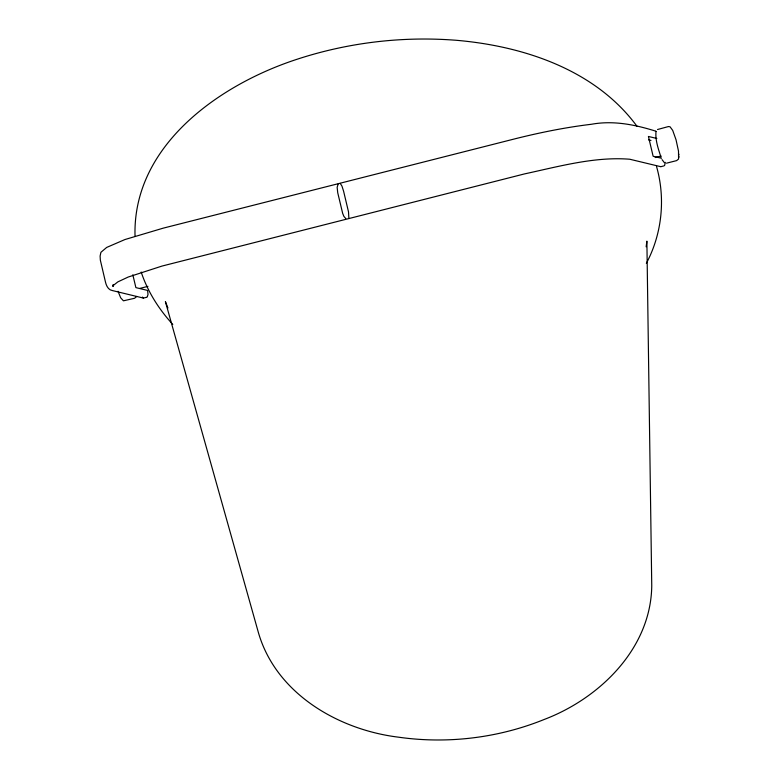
<?xml version="1.0" encoding="UTF-8"?>
<svg xmlns="http://www.w3.org/2000/svg" width="779" height="779" viewBox="0 0 779 779"><rect width="100%" height="100%" fill="white"/><g stroke="black" fill="none" stroke-linecap="round" stroke-linejoin="round"><path stroke-width="1.17" d="M665.363 162.344L664.565 165.576M113.169 284.724L112.974 286.516L113.345 284.939L113.023 285.679L117.833 281.891L128.243 277.022L161.954 266.087L524.462 173.921C559.02 166.453 594.766 156.433 629.763 159.237L660.728 166.687M646.151 246.816L646.882 241.139L651.75 585.75C651.02 648.401 599.801 698.335 544.239 719.455L542.71 720.069C497.323 738.122 447.214 744.062 398.858 737.226L397.115 737.002C337.541 729.28 275.912 693.232 258.424 632.655L165.401 301.639L167.933 308.026M656.006 131.524C655.158 140.23 658.343 148.886 660.943 157.076M657.534 129.518L668.47 126.549L670.037 126.782L672.696 130.385L676.036 139.772L678.499 151.097L678.577 159.033L676.6 160.62L666.532 163.181M348.836 217.769L348.515 211.898L343.607 191.245L341.962 186.084L340.248 183.406M646.346 263.321C662.062 233.875 665.714 198.47 656.502 166.394M136.802 296.468L134.563 298.279L123.433 300.821L120.667 297.792L118.048 291.288M147.241 296.955L148.02 294.452L147.591 290.44L135.887 287.617L132.829 274.802M338.203 183.932L337.151 187.311L337.726 192.744L342.672 213.388L343.909 216.416L345.788 218.548M139.723 288.444L147.922 286.36M655.197 157.533L661.05 156.043M143.589 298.045L146.647 297.266M660.913 166.667L663.971 165.888M655.197 130.979C634.495 124.533 613.005 120.317 591.427 124.27C565.817 127.337 540.49 132.44 515.484 138.691L163.23 228.15L124.961 239.533L106.674 247.43L100.919 252.308L100.111 256.057L100.345 260.137L105.516 282.232C106.363 285.844 108.33 290.022 112.488 290.586L143.404 298.075M656.833 138.467L648.42 136.461L653.133 156.258L661.556 158.264M648.634 139.879L650.971 140.434M655.684 131.135L656.191 131.447M143.19 297.987L142.45 297.081M664.409 162.714L662.043 159.627M172.792 324.415C158.897 309.273 147.64 291.609 141.184 272.027M636.969 126.256C595.205 69.458 522.699 45.766 455.004 40.177L453.738 40.099C401.73 36.311 349.07 42.572 299.409 58.493L298.299 58.863C220.603 83.772 132.605 144.894 135.02 235.901M678.84 154.106L678.86 154.924M678.899 156.365L678.918 157.339"/></g></svg>
